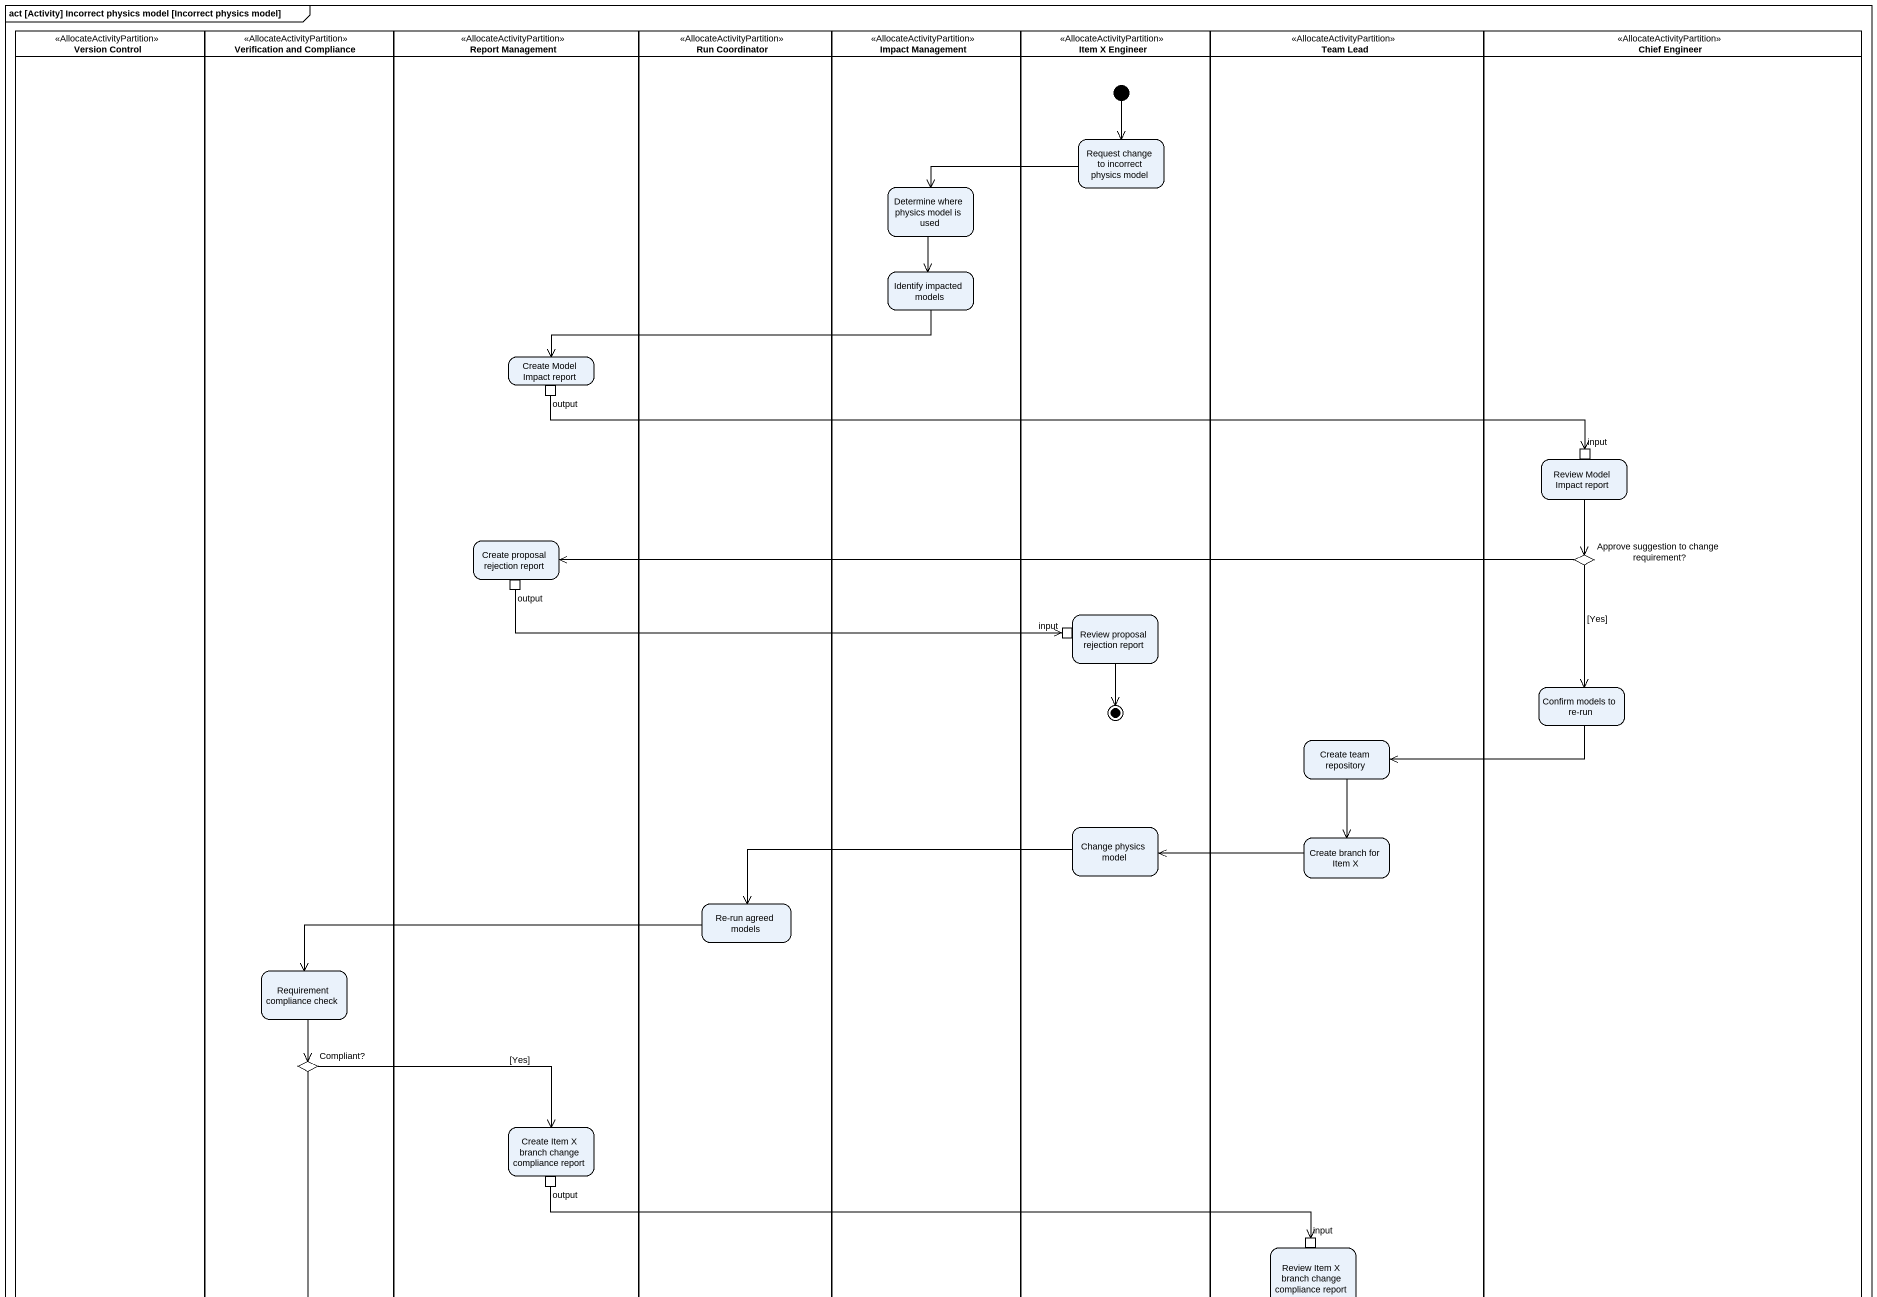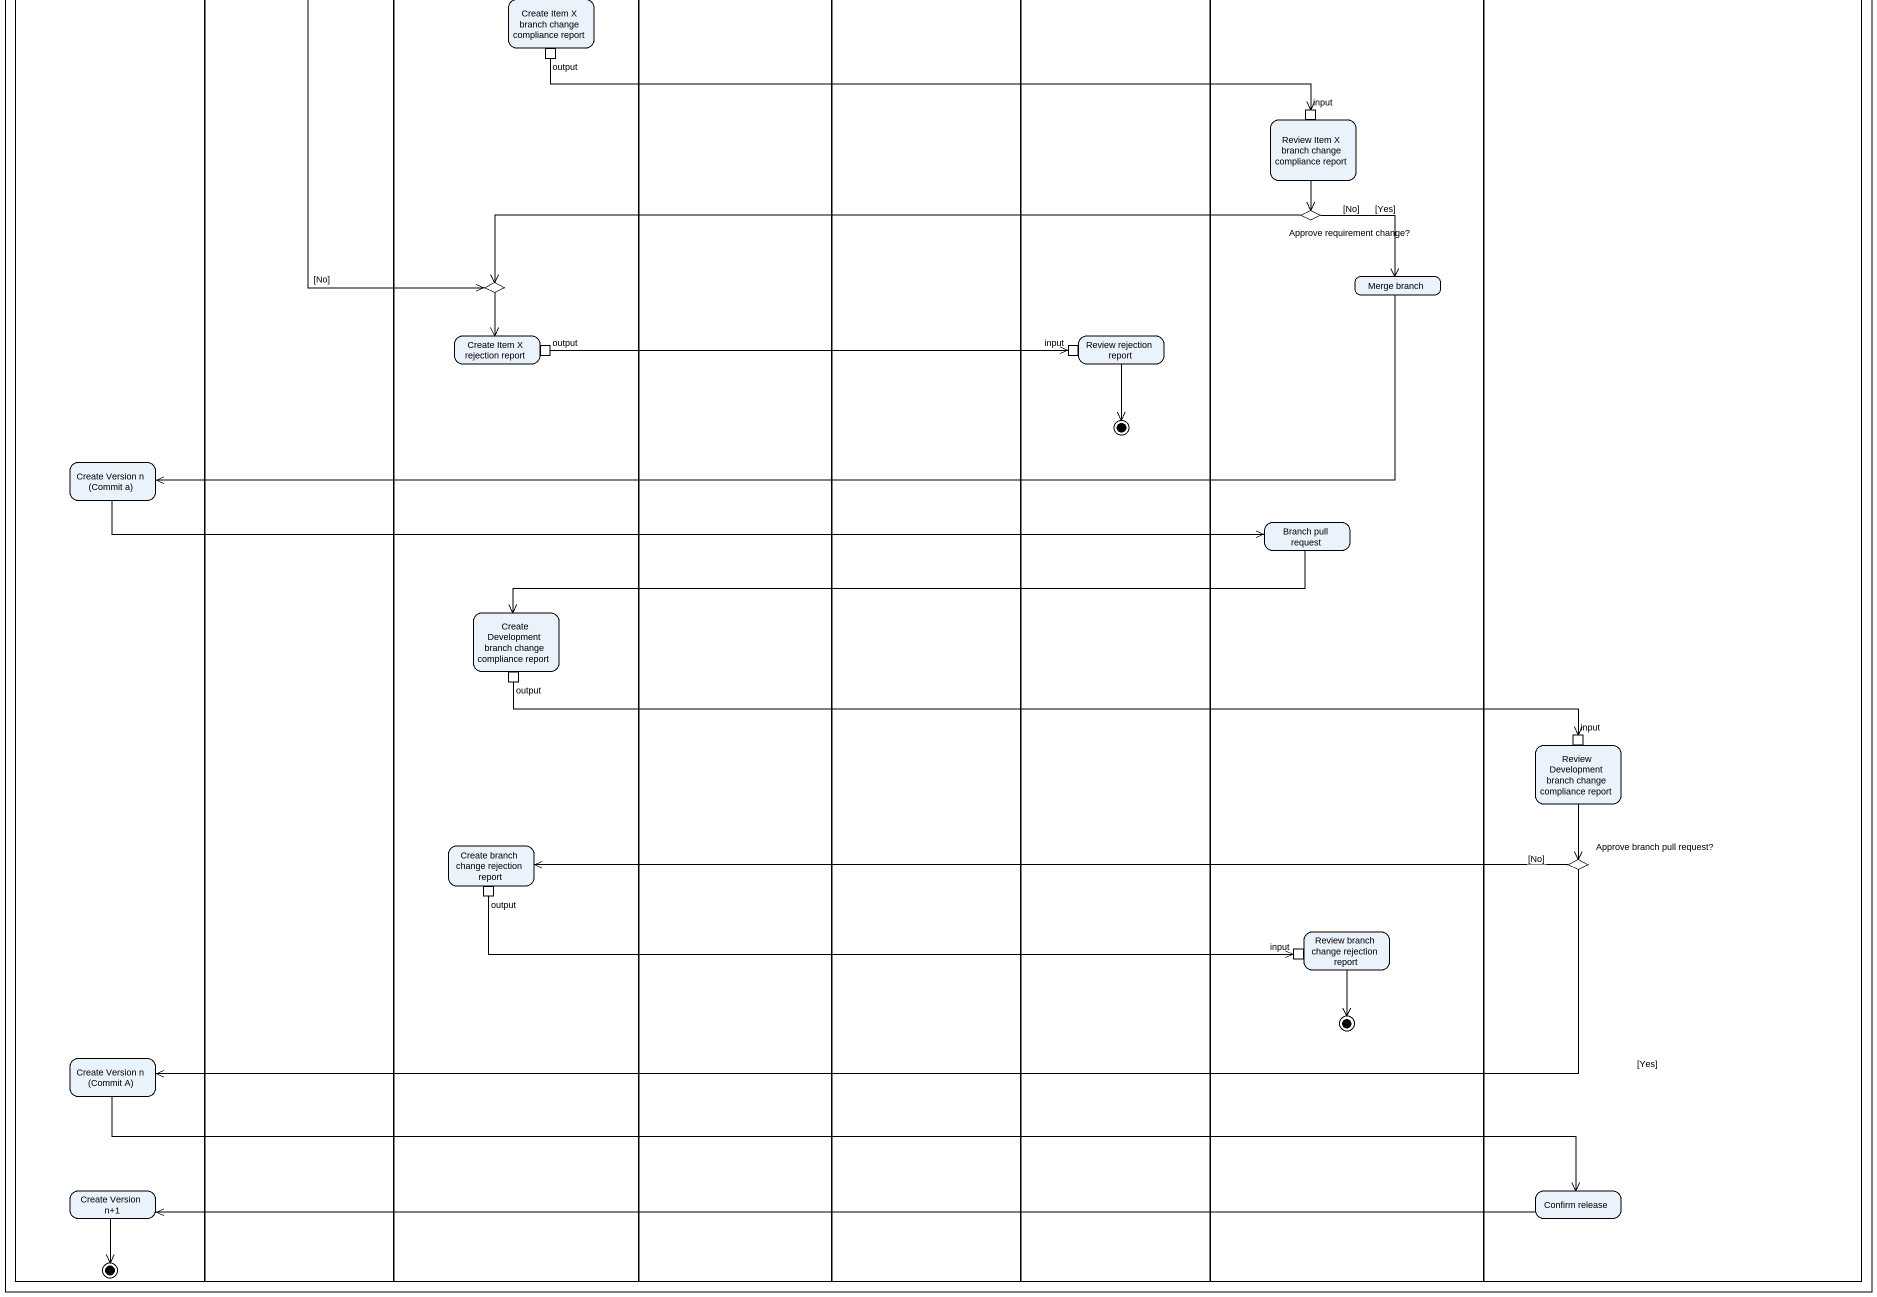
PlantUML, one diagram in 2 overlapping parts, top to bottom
@startuml
mainframe act [Activity] Incorrect physics model [Incorrect physics model]
hide empty description
state "Version Control" as Version_Control <<AllocateActivityPartition>> {
  state "Create Version n (Commit a)" as Create_Version_n_Commit_a
  state "Create Version n (Commit A)" as Create_Version_n_Commit_A
  state "Create Version n+1" as Create_Version_n_1
  Create_Version_n_1 --> [*]
}
state "Verification and Compliance" as Verification_and_Compliance <<AllocateActivityPartition>> {
  state "Requirement compliance check" as Requirement_compliance_check
  state "Compliant?" as Compliant <<choice>>
}
state "Report Management" as Report_Management <<AllocateActivityPartition>> {
  state "Create Model Impact report" as Create_Model_Impact_report {
    state output <<outputPin>>
  }
  state "Create proposal rejection report" as Create_proposal_rejection {
    state "output" as output_2 <<outputPin>>
  }
  state "Create Item X branch change compliance report" as Create_Item_X_branch_change {
    state "output" as output_3 <<outputPin>>
  }
  state choice1 <<choice>>
  state "Create Item X rejection report" as Create_Item_X_rejection {
    state "output" as output_4 <<outputPin>>
  }
  state "Create Development branch change compliance report" as Create_Development_branch {
    state "output" as output_5 <<outputPin>>
  }
  state "Create branch change rejection report" as Create_branch_change {
    state "output" as output_6 <<outputPin>>
  }
}
state "Run Coordinator" as Run_Coordinator <<AllocateActivityPartition>> {
  state "Re-run agreed models" as Re_run_agreed_models
}
state "Impact Management" as Impact_Management <<AllocateActivityPartition>> {
  state "Determine where physics model is used" as Determine_where_physics
  state "Identify impacted models" as Identify_impacted_models
}
state "Item X Engineer" as Item_X_Engineer <<AllocateActivityPartition>> {
  state "Request change to incorrect physics model" as Request_change_to_incorrect
  state "Review proposal rejection report" as Review_proposal_rejection {
    state "input" as input_2 <<inputPin>>
  }
  state final1 <<end>>
  state "Change physics model" as Change_physics_model
  state "Review rejection report" as Review_rejection_report {
    state "input" as input_4 <<inputPin>>
  }
  state final2 <<end>>
  [*] --> Request_change_to_incorrect
}
state "Team Lead" as Team_Lead <<AllocateActivityPartition>> {
  state "Create team repository" as Create_team_repository
  state "Create branch for Item X" as Create_branch_for_Item_X
  state "Review Item X branch change compliance report" as Review_Item_X_branch_change {
    state "input" as input_3 <<inputPin>>
  }
  state "Approve requirement change?" as Approve_requirement_change <<choice>>
  state "Merge branch" as Merge_branch
  state "Branch pull request" as Branch_pull_request
  state "Review branch change rejection report" as Review_branch_change {
    state "input" as input_6 <<inputPin>>
  }
  Review_branch_change --> [*]
}
state "Chief Engineer" as Chief_Engineer <<AllocateActivityPartition>> {
  state "Review Model Impact report" as Review_Model_Impact_report {
    state input <<inputPin>>
  }
  state "Approve suggestion to change requirement?" as Approve_suggestion_to <<choice>>
  state "Confirm models to re-run" as Confirm_models_to_re_run
  state "Review Development branch change compliance report" as Review_Development_branch {
    state "input" as input_5 <<inputPin>>
  }
  state "Approve branch pull request?" as Approve_branch_pull_request <<choice>>
  state "Confirm release" as Confirm_release
}
Request_change_to_incorrect -left-> Determine_where_physics
Determine_where_physics --> Identify_impacted_models
Identify_impacted_models -left-> Create_Model_Impact_report
output -right-> input
Review_Model_Impact_report --> Approve_suggestion_to
output_2 -right-> input_2
Approve_suggestion_to -left-> Create_proposal_rejection
Approve_suggestion_to --> Confirm_models_to_re_run : [Yes]
Review_proposal_rejection --> final1
Confirm_models_to_re_run -left-> Create_team_repository
Create_team_repository --> Create_branch_for_Item_X
Change_physics_model -left-> Re_run_agreed_models
Create_branch_for_Item_X -left-> Change_physics_model
Re_run_agreed_models -left-> Requirement_compliance_check
Requirement_compliance_check --> Compliant
Compliant -right-> Create_Item_X_branch_change : [Yes]
Compliant --> choice1 : [No]
output_3 -right-> input_3
Review_Item_X_branch_change --> Approve_requirement_change
Approve_requirement_change -left-> choice1 : [No]
Approve_requirement_change --> Merge_branch : [Yes]
choice1 --> Create_Item_X_rejection
Merge_branch -left-> Create_Version_n_Commit_a
output_4 -right-> input_4
Review_rejection_report --> final2
Create_Version_n_Commit_a -right-> Branch_pull_request
Branch_pull_request -left-> Create_Development_branch
output_5 -right-> input_5
Review_Development_branch --> Approve_branch_pull_request
output_6 -right-> input_6
Approve_branch_pull_request -left-> Create_branch_change : [No]
Approve_branch_pull_request -left-> Create_Version_n_Commit_A : [Yes]
Create_Version_n_Commit_A -right-> Confirm_release
Confirm_release -left-> Create_Version_n_1
@enduml
